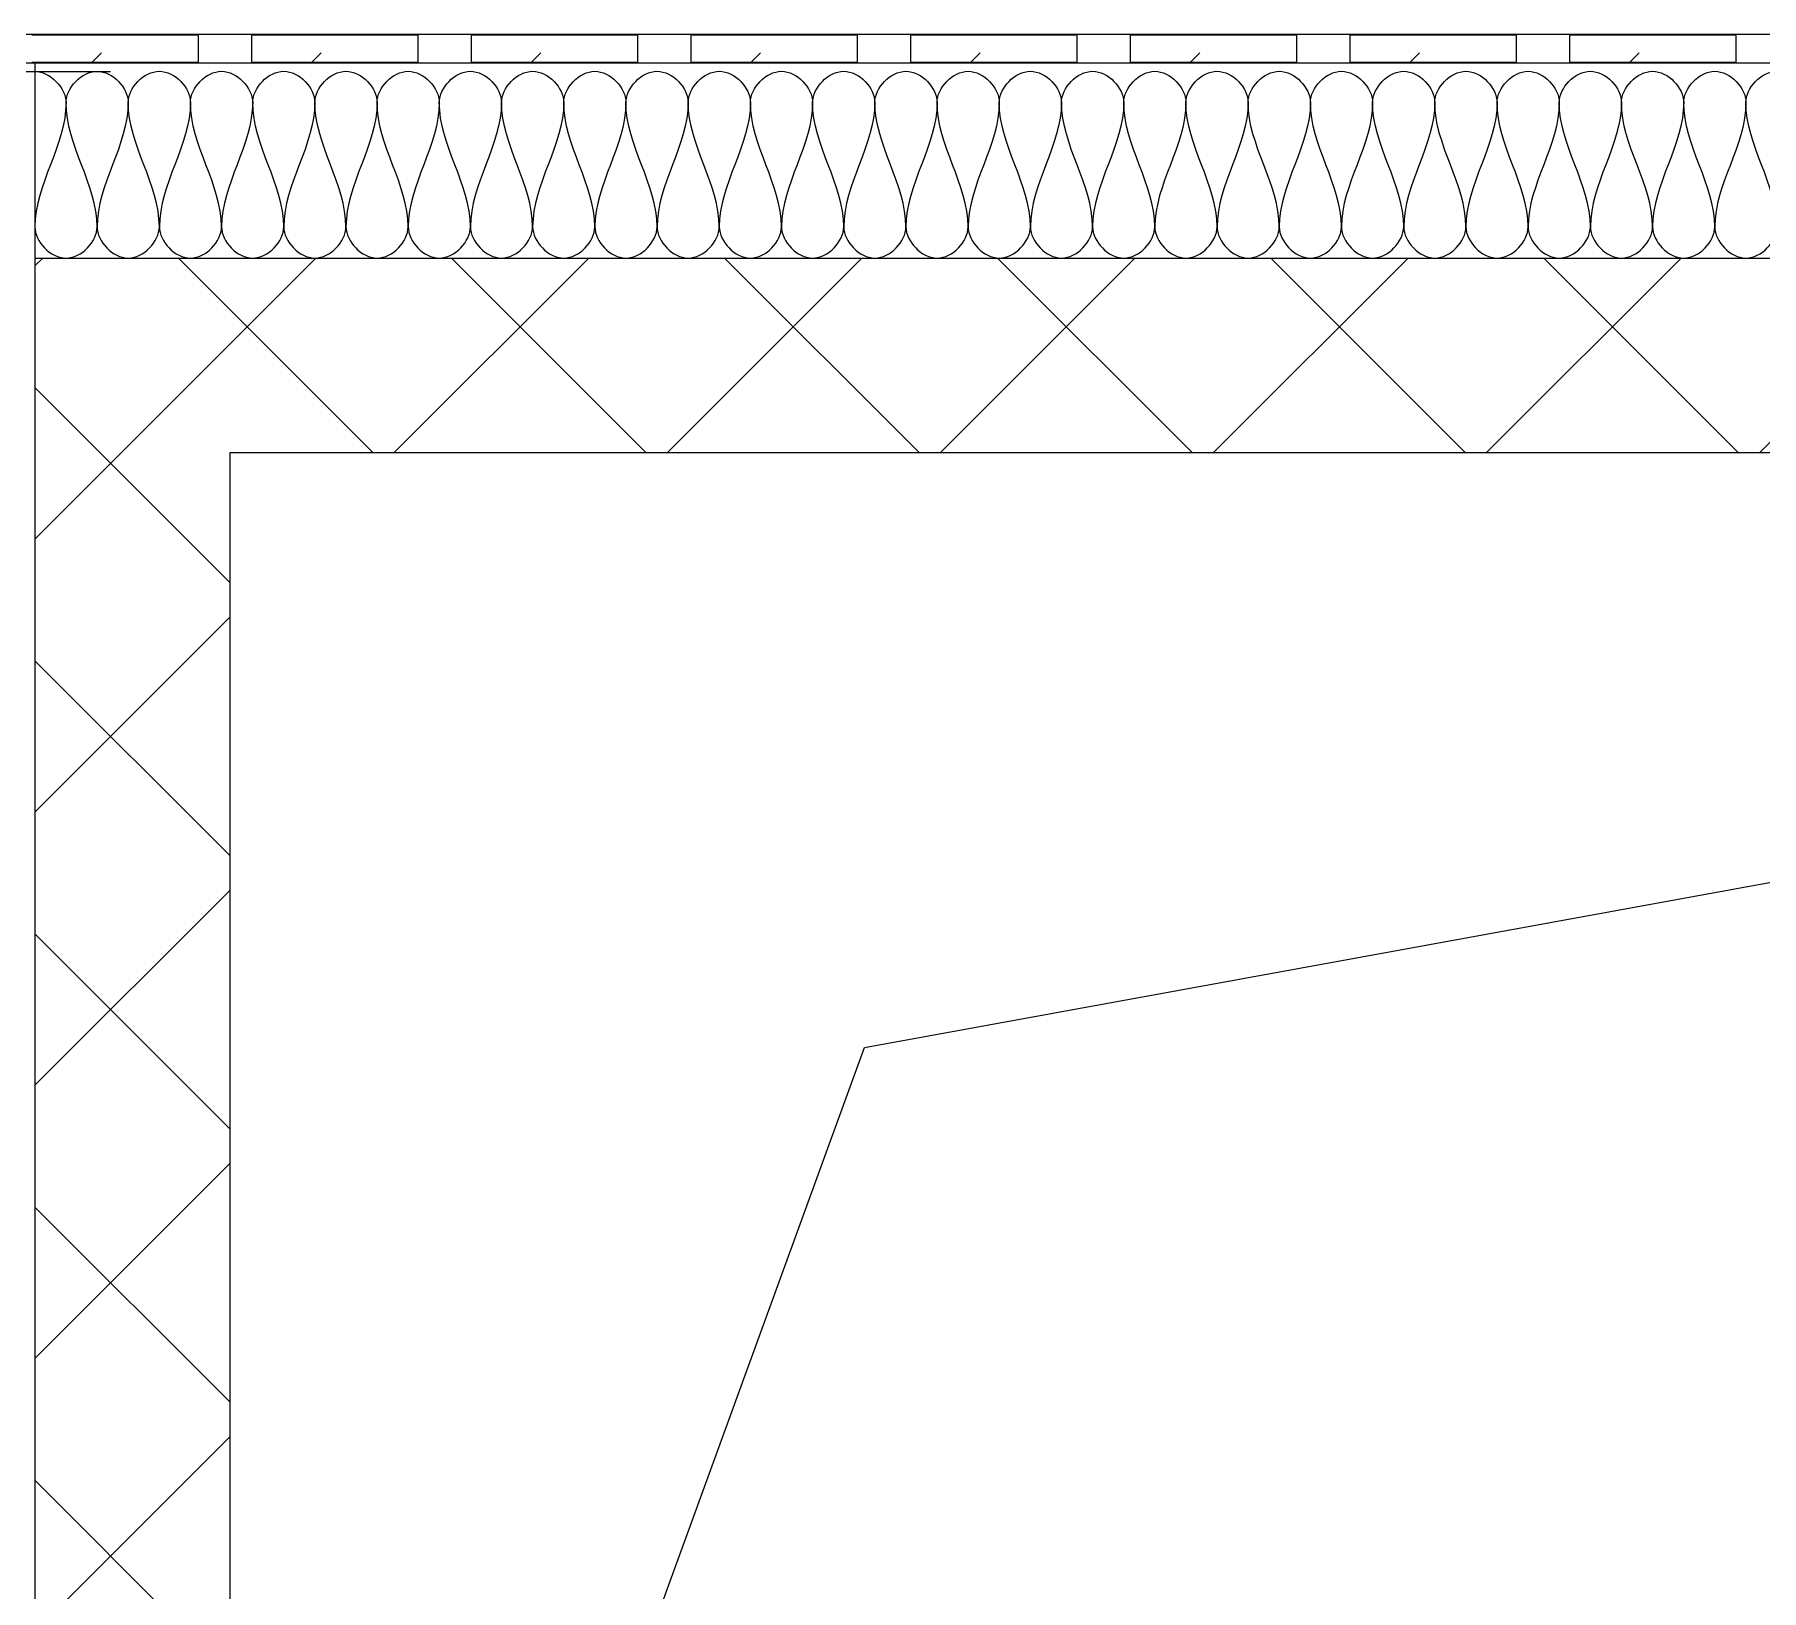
# Model space of a CAD drawing. Header units: millimetres. Extents: x -9226 to 166212, y -13 to 97274.
# Drawn here: x 65111 to 67794, y 33972 to 36389 of the extents above; entities that cross this region are included whole.
import ezdxf

# ---------------------------------------------------------------- set-up
doc = ezdxf.new("R2010")
doc.units = ezdxf.units.MM
doc.layers.add('A-DETL', color=7, linetype='Continuous', lineweight=9, true_color=0x00a600)
doc.layers.add('A-DETL-GENF', color=7, linetype='Continuous', lineweight=9)
doc.layers.add('A-DETL-THIN', color=8, linetype='Continuous', lineweight=5)

msp = doc.modelspace()

# ---------------------------------------------------------------- hatches: boundary and pattern name
at = {"layer": 'A-DETL-GENF'}
h = msp.add_hatch(dxfattribs=at)
h.set_pattern_fill('FP_65', style=0, pattern_type=2)
h.set_pattern_definition([(45, (-411514.56, 25124.7), (428.04002, 0), [605.34, 0, 0, 0]), (45, (-411140.04, 25285.2), (428.04002, 0), [151.313, -454.027]), (45, (-410979.52, 25445.74), (428.04002, 0), [151.313, -454.027]), (45, (-411300.57, 25124.7), (428.04002, 0), [151.313, -454.027])])
h.paths.add_polyline_path([(65365.8, 36346.5), (65365.8, 36388.1), (65107, 36388.1), (65107, 36346.5)])
h = msp.add_hatch(dxfattribs=at)
h.set_pattern_fill('FP_66', style=0, pattern_type=2)
h.set_pattern_definition([(45, (-411173.26, 25124.7), (428.04002, 0), [605.34, 0, 0, 0]), (45, (-410798.75, 25285.2), (428.04002, 0), [151.313, -454.027]), (45, (-410638.22, 25445.74), (428.04002, 0), [151.313, -454.027]), (45, (-410959.27, 25124.7), (428.04002, 0), [151.313, -454.027])])
h.paths.add_polyline_path([(65707.1, 36346.5), (65707.1, 36388.1), (65448.3, 36388.1), (65448.3, 36346.5)])
h = msp.add_hatch(dxfattribs=at)
h.set_pattern_fill('FP_67', style=0, pattern_type=2)
h.set_pattern_definition([(45, (-410831.96, 25124.7), (428.04002, 0), [605.34, 0, 0, 0]), (45, (-410457.45, 25285.2), (428.04002, 0), [151.313, -454.027]), (45, (-410296.93, 25445.74), (428.04002, 0), [151.313, -454.027]), (45, (-410617.97, 25124.7), (428.04002, 0), [151.313, -454.027])])
h.paths.add_polyline_path([(66048.4, 36346.5), (66048.4, 36388.1), (65789.6, 36388.1), (65789.6, 36346.5), (65957, 36346.5)])
h = msp.add_hatch(dxfattribs=at)
h.set_pattern_fill('FP_68', style=0, pattern_type=2)
h.set_pattern_definition([(45, (-410490.66, 25124.7), (428.04002, 0), [605.34, 0, 0, 0]), (45, (-410116.15, 25285.2), (428.04002, 0), [151.313, -454.027]), (45, (-409955.63, 25445.74), (428.04002, 0), [151.313, -454.027]), (45, (-410276.67, 25124.7), (428.04002, 0), [151.313, -454.027])])
h.paths.add_polyline_path([(66389.7, 36346.5), (66389.7, 36388.1), (66130.9, 36388.1), (66130.9, 36346.5)])
h = msp.add_hatch(dxfattribs=at)
h.set_pattern_fill('FP_69', style=0, pattern_type=2)
h.set_pattern_definition([(45, (-410149.36, 25124.7), (428.04002, 0), [605.34, 0, 0, 0]), (45, (-409774.85, 25285.2), (428.04002, 0), [151.313, -454.027]), (45, (-409614.33, 25445.74), (428.04002, 0), [151.313, -454.027]), (45, (-409935.37, 25124.7), (428.04002, 0), [151.313, -454.027])])
h.paths.add_polyline_path([(66731, 36346.5), (66731, 36388.1), (66472.2, 36388.1), (66472.2, 36346.5)])
h = msp.add_hatch(dxfattribs=at)
h.set_pattern_fill('FP_70', style=0, pattern_type=2)
h.set_pattern_definition([(45, (-409808.07, 25124.7), (428.04002, 0), [605.34, 0, 0, 0]), (45, (-409433.55, 25285.2), (428.04002, 0), [151.313, -454.027]), (45, (-409273.03, 25445.74), (428.04002, 0), [151.313, -454.027]), (45, (-409594.08, 25124.7), (428.04002, 0), [151.313, -454.027])])
h.paths.add_polyline_path([(67072.3, 36346.5), (67072.3, 36388.1), (66813.5, 36388.1), (66813.5, 36346.5)])
h = msp.add_hatch(dxfattribs=at)
h.set_pattern_fill('FP_71', style=0, pattern_type=2)
h.set_pattern_definition([(45, (-409466.77, 25124.7), (428.04002, 0), [605.34, 0, 0, 0]), (45, (-409092.26, 25285.2), (428.04002, 0), [151.313, -454.027]), (45, (-408931.73, 25445.74), (428.04002, 0), [151.313, -454.027]), (45, (-409252.78, 25124.7), (428.04002, 0), [151.313, -454.027])])
h.paths.add_polyline_path([(67413.6, 36346.5), (67413.6, 36388.1), (67154.8, 36388.1), (67154.8, 36346.5)])
h = msp.add_hatch(dxfattribs=at)
h.set_pattern_fill('FP_72', style=0, pattern_type=2)
h.set_pattern_definition([(45, (-409125.47, 25124.7), (428.04002, 0), [605.34, 0, 0, 0]), (45, (-408750.96, 25285.2), (428.04002, 0), [151.313, -454.027]), (45, (-408590.43, 25445.74), (428.04002, 0), [151.313, -454.027]), (45, (-408911.48, 25124.7), (428.04002, 0), [151.313, -454.027])])
h.paths.add_polyline_path([(67754.9, 36346.5), (67754.9, 36388.1), (67496.1, 36388.1), (67496.1, 36346.5)])
h = msp.add_hatch(dxfattribs=at)
h.set_pattern_fill('FP_26', style=0, pattern_type=2)
h.set_pattern_definition([(45, (-411855.86, 20237.43), (-212.13203, 212.13203), []), (135, (-411855.86, 20237.43), (-212.13203, -212.13203), [])])
h.paths.add_polyline_path([(65957, 31805.3), (71769.5, 31805.3), (71769.5, 36042.1), (65111.7, 36042.1), (65111.7, 31805.3)])
h.paths.add_polyline_path([(65957, 32107.9), (65414.4, 32107.9), (65414.4, 35739.4), (71466.9, 35739.4), (71466.9, 32107.9)])

# ---------------------------------------------------------------- linework, layer by layer
at = {"layer": 'A-DETL', "color": 7}
for points in [[(65111.7, 36332.2, -6.8), (65134.5, 36332.2, -6.8), (65160.1, 36306.6, -6.8), (65160.1, 36283.8, -6.8)], [(65160.1, 36283.8, -6.8), (65160.1, 36306.6, -6.8), (65208.4, 36357.7, -6.8), (65256.7, 36306.6, -6.8), (65256.7, 36283.8, -6.8)], [(65256.7, 36283.8, -6.8), (65256.7, 36306.6, -6.8), (65305.1, 36357.7, -6.8), (65353.4, 36306.6, -6.8), (65353.4, 36283.8, -6.8)], [(65353.4, 36283.8, -6.8), (65353.4, 36306.6, -6.8), (65401.7, 36357.7, -6.8), (65450.1, 36306.6, -6.8), (65450.1, 36283.8, -6.8)], [(65450.1, 36283.8, -6.8), (65450.1, 36306.6, -6.8), (65498.4, 36357.7, -6.8), (65546.7, 36306.6, -6.8), (65546.7, 36283.8, -6.8)], [(65546.7, 36283.8, -6.8), (65546.7, 36306.6, -6.8), (65595.1, 36357.7, -6.8), (65643.4, 36306.6, -6.8), (65643.4, 36283.8, -6.8)], [(65643.4, 36283.8, -6.8), (65643.4, 36306.6, -6.8), (65691.7, 36357.7, -6.8), (65740.1, 36306.6, -6.8), (65740.1, 36283.8, -6.8)], [(65740.1, 36283.8, -6.8), (65740.1, 36306.6, -6.8), (65788.4, 36357.7, -6.8), (65836.7, 36306.6, -6.8), (65836.7, 36283.8, -6.8)], [(65836.7, 36283.8, -6.8), (65836.7, 36306.6, -6.8), (65885.1, 36357.7, -6.8), (65933.4, 36306.6, -6.8), (65933.4, 36283.8, -6.8)], [(65933.4, 36283.8, -6.8), (65933.4, 36306.6, -6.8), (65981.7, 36357.7, -6.8), (66030.1, 36306.6, -6.8), (66030.1, 36283.8, -6.8)], [(66030.1, 36283.8, -6.8), (66030.1, 36306.6, -6.8), (66078.4, 36357.7, -6.8), (66126.7, 36306.6, -6.8), (66126.7, 36283.8, -6.8)], [(66126.7, 36283.8, -6.8), (66126.7, 36306.6, -6.8), (66175.1, 36357.7, -6.8), (66223.4, 36306.6, -6.8), (66223.4, 36283.8, -6.8)], [(66223.4, 36283.8, -6.8), (66223.4, 36306.6, -6.8), (66271.7, 36357.7, -6.8), (66320.1, 36306.6, -6.8), (66320.1, 36283.8, -6.8)], [(66320.1, 36283.8, -6.8), (66320.1, 36306.6, -6.8), (66368.4, 36357.7, -6.8), (66416.7, 36306.6, -6.8), (66416.7, 36283.8, -6.8)], [(66416.7, 36283.8, -6.8), (66416.7, 36306.6, -6.8), (66465.1, 36357.7, -6.8), (66513.4, 36306.6, -6.8), (66513.4, 36283.8, -6.8)], [(66513.4, 36283.8, -6.8), (66513.4, 36306.6, -6.8), (66561.7, 36357.7, -6.8), (66610.1, 36306.6, -6.8), (66610.1, 36283.8, -6.8)], [(66610.1, 36283.8, -6.8), (66610.1, 36306.6, -6.8), (66658.4, 36357.7, -6.8), (66706.7, 36306.6, -6.8), (66706.7, 36283.8, -6.8)], [(66706.7, 36283.8, -6.8), (66706.7, 36306.6, -6.8), (66755.1, 36357.7, -6.8), (66803.4, 36306.6, -6.8), (66803.4, 36283.8, -6.8)], [(66803.4, 36283.8, -6.8), (66803.4, 36306.6, -6.8), (66851.7, 36357.7, -6.8), (66900.1, 36306.6, -6.8), (66900.1, 36283.8, -6.8)], [(66900.1, 36283.8, -6.8), (66900.1, 36306.6, -6.8), (66948.4, 36357.7, -6.8), (66996.7, 36306.6, -6.8), (66996.7, 36283.8, -6.8)], [(66996.7, 36283.8, -6.8), (66996.7, 36306.6, -6.8), (67045.1, 36357.7, -6.8), (67093.4, 36306.6, -6.8), (67093.4, 36283.8, -6.8)], [(67093.4, 36283.8, -6.8), (67093.4, 36306.6, -6.8), (67141.7, 36357.7, -6.8), (67190.1, 36306.6, -6.8), (67190.1, 36283.8, -6.8)], [(67190.1, 36283.8, -6.8), (67190.1, 36306.6, -6.8), (67238.4, 36357.7, -6.8), (67286.7, 36306.6, -6.8), (67286.7, 36283.8, -6.8)], [(67286.7, 36283.8, -6.8), (67286.7, 36306.6, -6.8), (67335.1, 36357.7, -6.8), (67383.4, 36306.6, -6.8), (67383.4, 36283.8, -6.8)], [(67383.4, 36283.8, -6.8), (67383.4, 36306.6, -6.8), (67431.7, 36357.7, -6.8), (67480.1, 36306.6, -6.8), (67480.1, 36283.8, -6.8)], [(67480.1, 36283.8, -6.8), (67480.1, 36306.6, -6.8), (67528.4, 36357.7, -6.8), (67576.7, 36306.6, -6.8), (67576.7, 36283.8, -6.8)], [(67576.7, 36283.8, -6.8), (67576.7, 36306.6, -6.8), (67625.1, 36357.7, -6.8), (67673.4, 36306.6, -6.8), (67673.4, 36283.8, -6.8)], [(67673.4, 36283.8, -6.8), (67673.4, 36306.6, -6.8), (67721.7, 36357.7, -6.8), (67770.1, 36306.6, -6.8), (67770.1, 36283.8, -6.8)], [(67770.1, 36283.8, -6.8), (67770.1, 36306.6, -6.8), (67818.4, 36357.7, -6.8), (67866.7, 36306.6, -6.8), (67866.7, 36283.8, -6.8)], [(65160.1, 36283.8, -6.8), (65160.1, 36217.4, -6.8), (65111.7, 36156.9, -6.8), (65111.7, 36090.5, -6.8)], [(65208.4, 36090.5, -6.8), (65208.4, 36156.9, -6.8), (65160.1, 36217.4, -6.8), (65160.1, 36283.8, -6.8)], [(65256.7, 36283.8, -6.8), (65256.7, 36217.4, -6.8), (65208.4, 36156.9, -6.8), (65208.4, 36090.5, -6.8)], [(65305.1, 36090.5, -6.8), (65305.1, 36156.9, -6.8), (65256.7, 36217.4, -6.8), (65256.7, 36283.8, -6.8)], [(65353.4, 36283.8, -6.8), (65353.4, 36217.4, -6.8), (65305.1, 36156.9, -6.8), (65305.1, 36090.5, -6.8)], [(65401.7, 36090.5, -6.8), (65401.7, 36156.9, -6.8), (65353.4, 36217.4, -6.8), (65353.4, 36283.8, -6.8)], [(65450.1, 36283.8, -6.8), (65450.1, 36217.4, -6.8), (65401.7, 36156.9, -6.8), (65401.7, 36090.5, -6.8)], [(65498.4, 36090.5, -6.8), (65498.4, 36156.9, -6.8), (65450.1, 36217.4, -6.8), (65450.1, 36283.8, -6.8)], [(65546.7, 36283.8, -6.8), (65546.7, 36217.4, -6.8), (65498.4, 36156.9, -6.8), (65498.4, 36090.5, -6.8)], [(65595.1, 36090.5, -6.8), (65595.1, 36156.9, -6.8), (65546.7, 36217.4, -6.8), (65546.7, 36283.8, -6.8)], [(65643.4, 36283.8, -6.8), (65643.4, 36217.4, -6.8), (65595.1, 36156.9, -6.8), (65595.1, 36090.5, -6.8)], [(65691.7, 36090.5, -6.8), (65691.7, 36156.9, -6.8), (65643.4, 36217.4, -6.8), (65643.4, 36283.8, -6.8)], [(65740.1, 36283.8, -6.8), (65740.1, 36217.4, -6.8), (65691.7, 36156.9, -6.8), (65691.7, 36090.5, -6.8)], [(65788.4, 36090.5, -6.8), (65788.4, 36156.9, -6.8), (65740.1, 36217.4, -6.8), (65740.1, 36283.8, -6.8)], [(65836.7, 36283.8, -6.8), (65836.7, 36217.4, -6.8), (65788.4, 36156.9, -6.8), (65788.4, 36090.5, -6.8)], [(65885.1, 36090.5, -6.8), (65885.1, 36156.9, -6.8), (65836.7, 36217.4, -6.8), (65836.7, 36283.8, -6.8)], [(65933.4, 36283.8, -6.8), (65933.4, 36217.4, -6.8), (65885.1, 36156.9, -6.8), (65885.1, 36090.5, -6.8)], [(65981.7, 36090.5, -6.8), (65981.7, 36156.9, -6.8), (65933.4, 36217.4, -6.8), (65933.4, 36283.8, -6.8)], [(66030.1, 36283.8, -6.8), (66030.1, 36217.4, -6.8), (65981.7, 36156.9, -6.8), (65981.7, 36090.5, -6.8)], [(66078.4, 36090.5, -6.8), (66078.4, 36156.9, -6.8), (66030.1, 36217.4, -6.8), (66030.1, 36283.8, -6.8)], [(66126.7, 36283.8, -6.8), (66126.7, 36217.4, -6.8), (66078.4, 36156.9, -6.8), (66078.4, 36090.5, -6.8)], [(66175.1, 36090.5, -6.8), (66175.1, 36156.9, -6.8), (66126.7, 36217.4, -6.8), (66126.7, 36283.8, -6.8)], [(66223.4, 36283.8, -6.8), (66223.4, 36217.4, -6.8), (66175.1, 36156.9, -6.8), (66175.1, 36090.5, -6.8)], [(66271.7, 36090.5, -6.8), (66271.7, 36156.9, -6.8), (66223.4, 36217.4, -6.8), (66223.4, 36283.8, -6.8)], [(66320.1, 36283.8, -6.8), (66320.1, 36217.4, -6.8), (66271.7, 36156.9, -6.8), (66271.7, 36090.5, -6.8)], [(66368.4, 36090.5, -6.8), (66368.4, 36156.9, -6.8), (66320.1, 36217.4, -6.8), (66320.1, 36283.8, -6.8)], [(66416.7, 36283.8, -6.8), (66416.7, 36217.4, -6.8), (66368.4, 36156.9, -6.8), (66368.4, 36090.5, -6.8)], [(66465.1, 36090.5, -6.8), (66465.1, 36156.9, -6.8), (66416.7, 36217.4, -6.8), (66416.7, 36283.8, -6.8)], [(66513.4, 36283.8, -6.8), (66513.4, 36217.4, -6.8), (66465.1, 36156.9, -6.8), (66465.1, 36090.5, -6.8)], [(66561.7, 36090.5, -6.8), (66561.7, 36156.9, -6.8), (66513.4, 36217.4, -6.8), (66513.4, 36283.8, -6.8)], [(66610.1, 36283.8, -6.8), (66610.1, 36217.4, -6.8), (66561.7, 36156.9, -6.8), (66561.7, 36090.5, -6.8)], [(66658.4, 36090.5, -6.8), (66658.4, 36156.9, -6.8), (66610.1, 36217.4, -6.8), (66610.1, 36283.8, -6.8)], [(66706.7, 36283.8, -6.8), (66706.7, 36217.4, -6.8), (66658.4, 36156.9, -6.8), (66658.4, 36090.5, -6.8)], [(66755.1, 36090.5, -6.8), (66755.1, 36156.9, -6.8), (66706.7, 36217.4, -6.8), (66706.7, 36283.8, -6.8)], [(66803.4, 36283.8, -6.8), (66803.4, 36217.4, -6.8), (66755.1, 36156.9, -6.8), (66755.1, 36090.5, -6.8)], [(66851.7, 36090.5, -6.8), (66851.7, 36156.9, -6.8), (66803.4, 36217.4, -6.8), (66803.4, 36283.8, -6.8)], [(66900.1, 36283.8, -6.8), (66900.1, 36217.4, -6.8), (66851.7, 36156.9, -6.8), (66851.7, 36090.5, -6.8)], [(66948.4, 36090.5, -6.8), (66948.4, 36156.9, -6.8), (66900.1, 36217.4, -6.8), (66900.1, 36283.8, -6.8)], [(66996.7, 36283.8, -6.8), (66996.7, 36217.4, -6.8), (66948.4, 36156.9, -6.8), (66948.4, 36090.5, -6.8)], [(67045.1, 36090.5, -6.8), (67045.1, 36156.9, -6.8), (66996.7, 36217.4, -6.8), (66996.7, 36283.8, -6.8)], [(67093.4, 36283.8, -6.8), (67093.4, 36217.4, -6.8), (67045.1, 36156.9, -6.8), (67045.1, 36090.5, -6.8)], [(67141.7, 36090.5, -6.8), (67141.7, 36156.9, -6.8), (67093.4, 36217.4, -6.8), (67093.4, 36283.8, -6.8)], [(67190.1, 36283.8, -6.8), (67190.1, 36217.4, -6.8), (67141.7, 36156.9, -6.8), (67141.7, 36090.5, -6.8)], [(67238.4, 36090.5, -6.8), (67238.4, 36156.9, -6.8), (67190.1, 36217.4, -6.8), (67190.1, 36283.8, -6.8)], [(67286.7, 36283.8, -6.8), (67286.7, 36217.4, -6.8), (67238.4, 36156.9, -6.8), (67238.4, 36090.5, -6.8)], [(67335.1, 36090.5, -6.8), (67335.1, 36156.9, -6.8), (67286.7, 36217.4, -6.8), (67286.7, 36283.8, -6.8)], [(67383.4, 36283.8, -6.8), (67383.4, 36217.4, -6.8), (67335.1, 36156.9, -6.8), (67335.1, 36090.5, -6.8)], [(67431.7, 36090.5, -6.8), (67431.7, 36156.9, -6.8), (67383.4, 36217.4, -6.8), (67383.4, 36283.8, -6.8)], [(67480.1, 36283.8, -6.8), (67480.1, 36217.4, -6.8), (67431.7, 36156.9, -6.8), (67431.7, 36090.5, -6.8)], [(67528.4, 36090.5, -6.8), (67528.4, 36156.9, -6.8), (67480.1, 36217.4, -6.8), (67480.1, 36283.8, -6.8)], [(67576.7, 36283.8, -6.8), (67576.7, 36217.4, -6.8), (67528.4, 36156.9, -6.8), (67528.4, 36090.5, -6.8)], [(67625.1, 36090.5, -6.8), (67625.1, 36156.9, -6.8), (67576.7, 36217.4, -6.8), (67576.7, 36283.8, -6.8)], [(67673.4, 36283.8, -6.8), (67673.4, 36217.4, -6.8), (67625.1, 36156.9, -6.8), (67625.1, 36090.5, -6.8)], [(67721.7, 36090.5, -6.8), (67721.7, 36156.9, -6.8), (67673.4, 36217.4, -6.8), (67673.4, 36283.8, -6.8)], [(67770.1, 36283.8, -6.8), (67770.1, 36217.4, -6.8), (67721.7, 36156.9, -6.8), (67721.7, 36090.5, -6.8)], [(67818.4, 36090.5, -6.8), (67818.4, 36156.9, -6.8), (67770.1, 36217.4, -6.8), (67770.1, 36283.8, -6.8)], [(65111.7, 36090.5, -6.8), (65111.7, 36067.7, -6.8), (65160.1, 36016.6, -6.8), (65208.4, 36067.7, -6.8), (65208.4, 36090.5, -6.8)], [(65208.4, 36090.5, -6.8), (65208.4, 36067.7, -6.8), (65256.7, 36016.6, -6.8), (65305.1, 36067.7, -6.8), (65305.1, 36090.5, -6.8)], [(65305.1, 36090.5, -6.8), (65305.1, 36067.7, -6.8), (65353.4, 36016.6, -6.8), (65401.7, 36067.7, -6.8), (65401.7, 36090.5, -6.8)], [(65401.7, 36090.5, -6.8), (65401.7, 36067.7, -6.8), (65450.1, 36016.6, -6.8), (65498.4, 36067.7, -6.8), (65498.4, 36090.5, -6.8)], [(65498.4, 36090.5, -6.8), (65498.4, 36067.7, -6.8), (65546.7, 36016.6, -6.8), (65595.1, 36067.7, -6.8), (65595.1, 36090.5, -6.8)], [(65595.1, 36090.5, -6.8), (65595.1, 36067.7, -6.8), (65643.4, 36016.6, -6.8), (65691.7, 36067.7, -6.8), (65691.7, 36090.5, -6.8)], [(65691.7, 36090.5, -6.8), (65691.7, 36067.7, -6.8), (65740.1, 36016.6, -6.8), (65788.4, 36067.7, -6.8), (65788.4, 36090.5, -6.8)], [(65788.4, 36090.5, -6.8), (65788.4, 36067.7, -6.8), (65836.7, 36016.6, -6.8), (65885.1, 36067.7, -6.8), (65885.1, 36090.5, -6.8)], [(65885.1, 36090.5, -6.8), (65885.1, 36067.7, -6.8), (65933.4, 36016.6, -6.8), (65981.7, 36067.7, -6.8), (65981.7, 36090.5, -6.8)], [(65981.7, 36090.5, -6.8), (65981.7, 36067.7, -6.8), (66030.1, 36016.6, -6.8), (66078.4, 36067.7, -6.8), (66078.4, 36090.5, -6.8)], [(66078.4, 36090.5, -6.8), (66078.4, 36067.7, -6.8), (66126.7, 36016.6, -6.8), (66175.1, 36067.7, -6.8), (66175.1, 36090.5, -6.8)], [(66175.1, 36090.5, -6.8), (66175.1, 36067.7, -6.8), (66223.4, 36016.6, -6.8), (66271.7, 36067.7, -6.8), (66271.7, 36090.5, -6.8)], [(66271.7, 36090.5, -6.8), (66271.7, 36067.7, -6.8), (66320.1, 36016.6, -6.8), (66368.4, 36067.7, -6.8), (66368.4, 36090.5, -6.8)], [(66368.4, 36090.5, -6.8), (66368.4, 36067.7, -6.8), (66416.7, 36016.6, -6.8), (66465.1, 36067.7, -6.8), (66465.1, 36090.5, -6.8)], [(66465.1, 36090.5, -6.8), (66465.1, 36067.7, -6.8), (66513.4, 36016.6, -6.8), (66561.7, 36067.7, -6.8), (66561.7, 36090.5, -6.8)], [(66561.7, 36090.5, -6.8), (66561.7, 36067.7, -6.8), (66610.1, 36016.6, -6.8), (66658.4, 36067.7, -6.8), (66658.4, 36090.5, -6.8)], [(66658.4, 36090.5, -6.8), (66658.4, 36067.7, -6.8), (66706.7, 36016.6, -6.8), (66755.1, 36067.7, -6.8), (66755.1, 36090.5, -6.8)], [(66755.1, 36090.5, -6.8), (66755.1, 36067.7, -6.8), (66803.4, 36016.6, -6.8), (66851.7, 36067.7, -6.8), (66851.7, 36090.5, -6.8)], [(66851.7, 36090.5, -6.8), (66851.7, 36067.7, -6.8), (66900.1, 36016.6, -6.8), (66948.4, 36067.7, -6.8), (66948.4, 36090.5, -6.8)], [(66948.4, 36090.5, -6.8), (66948.4, 36067.7, -6.8), (66996.7, 36016.6, -6.8), (67045.1, 36067.7, -6.8), (67045.1, 36090.5, -6.8)], [(67045.1, 36090.5, -6.8), (67045.1, 36067.7, -6.8), (67093.4, 36016.6, -6.8), (67141.7, 36067.7, -6.8), (67141.7, 36090.5, -6.8)], [(67141.7, 36090.5, -6.8), (67141.7, 36067.7, -6.8), (67190.1, 36016.6, -6.8), (67238.4, 36067.7, -6.8), (67238.4, 36090.5, -6.8)], [(67238.4, 36090.5, -6.8), (67238.4, 36067.7, -6.8), (67286.7, 36016.6, -6.8), (67335.1, 36067.7, -6.8), (67335.1, 36090.5, -6.8)], [(67335.1, 36090.5, -6.8), (67335.1, 36067.7, -6.8), (67383.4, 36016.6, -6.8), (67431.7, 36067.7, -6.8), (67431.7, 36090.5, -6.8)], [(67431.7, 36090.5, -6.8), (67431.7, 36067.7, -6.8), (67480.1, 36016.6, -6.8), (67528.4, 36067.7, -6.8), (67528.4, 36090.5, -6.8)], [(67528.4, 36090.5, -6.8), (67528.4, 36067.7, -6.8), (67576.7, 36016.6, -6.8), (67625.1, 36067.7, -6.8), (67625.1, 36090.5, -6.8)], [(67625.1, 36090.5, -6.8), (67625.1, 36067.7, -6.8), (67673.4, 36016.6, -6.8), (67721.7, 36067.7, -6.8), (67721.7, 36090.5, -6.8)], [(67721.7, 36090.5, -6.8), (67721.7, 36067.7, -6.8), (67770.1, 36016.6, -6.8), (67818.4, 36067.7, -6.8), (67818.4, 36090.5, -6.8)]]:
    msp.add_open_spline(points, degree=3, dxfattribs=at)
at = {"layer": 'A-DETL-THIN', "color": 7}
for p, q in [((72116.8, 36389.3, -6.8), (64764.5, 36389.3, -6.8)), ((65365.8, 36388.1, -6.8), (65107, 36388.1, -6.8)), ((65365.8, 36346.5, -6.8), (65365.8, 36388.1, -6.8)), ((65448.3, 36388.1, -6.8), (65448.3, 36346.5, -6.8)), ((65707.1, 36388.1, -6.8), (65448.3, 36388.1, -6.8)), ((65707.1, 36346.5, -6.8), (65707.1, 36388.1, -6.8)), ((65789.6, 36388.1, -6.8), (65789.6, 36346.5, -6.8)), ((66048.4, 36388.1, -6.8), (65789.6, 36388.1, -6.8)), ((66048.4, 36346.5, -6.8), (66048.4, 36388.1, -6.8)), ((66130.9, 36388.1, -6.8), (66130.9, 36346.5, -6.8)), ((66389.7, 36388.1, -6.8), (66130.9, 36388.1, -6.8)), ((66389.7, 36346.5, -6.8), (66389.7, 36388.1, -6.8)), ((66472.2, 36388.1, -6.8), (66472.2, 36346.5, -6.8)), ((66731, 36388.1, -6.8), (66472.2, 36388.1, -6.8)), ((66731, 36346.5, -6.8), (66731, 36388.1, -6.8)), ((66813.5, 36388.1, -6.8), (66813.5, 36346.5, -6.8)), ((67072.3, 36388.1, -6.8), (66813.5, 36388.1, -6.8)), ((67072.3, 36346.5, -6.8), (67072.3, 36388.1, -6.8)), ((67154.8, 36388.1, -6.8), (67154.8, 36346.5, -6.8)), ((67413.6, 36388.1, -6.8), (67154.8, 36388.1, -6.8)), ((67413.6, 36346.5, -6.8), (67413.6, 36388.1, -6.8)), ((67496.1, 36388.1, -6.8), (67496.1, 36346.5, -6.8)), ((67754.9, 36388.1, -6.8), (67496.1, 36388.1, -6.8)), ((67754.9, 36346.5, -6.8), (67754.9, 36388.1, -6.8)), ((72072.2, 36344.7, -6.8), (64809.1, 36344.7, -6.8)), ((65229.1, 36331.4, -6.8), (64825.7, 36331.4, -6.8)), ((65107, 36346.5, -6.8), (65365.8, 36346.5, -6.8)), ((65111.7, 36344.7, -6.8), (65111.7, 31805.3, -6.8)), ((65448.3, 36346.5, -6.8), (65707.1, 36346.5, -6.8)), ((65789.6, 36346.5, -6.8), (66048.4, 36346.5, -6.8)), ((66130.9, 36346.5, -6.8), (66389.7, 36346.5, -6.8)), ((66472.2, 36346.5, -6.8), (66731, 36346.5, -6.8)), ((66813.5, 36346.5, -6.8), (67072.3, 36346.5, -6.8)), ((67154.8, 36346.5, -6.8), (67413.6, 36346.5, -6.8)), ((67496.1, 36346.5, -6.8), (67754.9, 36346.5, -6.8)), ((65111.7, 36042.1, -6.8), (71769.5, 36042.1, -6.8)), ((71466.9, 35739.4, -6.8), (65414.4, 35739.4, -6.8)), ((65414.4, 35739.4, -6.8), (65414.4, 32107.9, -6.8)), ((66400.5, 34815.7, -6.8), (71466.9, 35739.4, -6.8)), ((65414.4, 32107.9, -6.8), (66400.5, 34815.7, -6.8))]:
    msp.add_line(p, q, dxfattribs=at)

doc.saveas('drawing.dxf')
